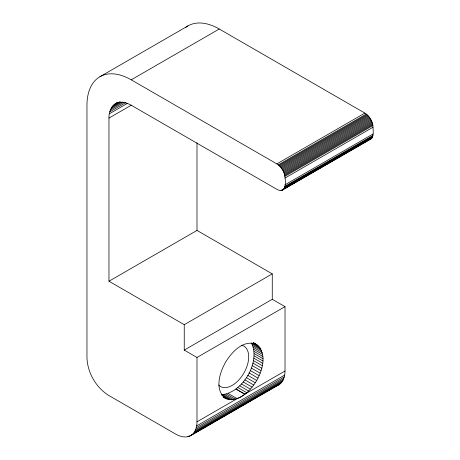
<?xml version="1.0" encoding="UTF-8"?>
<svg xmlns="http://www.w3.org/2000/svg" width="460" height="460" viewBox="0 0 460 460"><rect width="100%" height="100%" fill="white"/><g stroke="black" fill="none" stroke-linecap="round" stroke-linejoin="round"><path stroke-width="0.69" d="M221.766 394.697C242.581 392.702 260.757 362.457 251.551 343.103M223.094 397.003C246.52 411.683 279.41 355.741 253.627 342.763M184.247 324.697L184.247 350.106L272.268 299.287L272.268 273.878L184.247 324.697L108.968 281.238L108.968 118.088C108.709 111.653 111.636 104.713 117.967 102.246M190.756 435.603C195.477 432.831 196.995 426.943 196.989 421.82L196.989 357.466L285.016 306.647L285.016 371.001C285.016 376.125 283.498 382.013 278.777 384.778L190.756 435.603C186.001 438.299 180.142 436.672 175.703 434.108L108.652 395.399C95.979 387.406 87.549 372.801 86.963 357.834L86.963 105.38A62.589 36.139 60 0 1 131.221 79.827L219.248 29.009L364.866 113.085C369.196 115.776 372.094 120.531 372.91 125.522C372.818 129.611 375.147 139.322 368.42 139.679M115.489 103.678C120.462 100.855 126.586 102.563 131.221 105.236L277.018 189.411C285.091 194.034 286.149 183.592 285.016 178.049C284.792 172.414 281.618 166.911 276.845 163.904L131.221 79.827M99.929 76.728L187.95 25.909M114.178 104.575L118.157 102.275M112.993 105.673L119.813 101.735M111.952 106.962L120.629 101.948M111.055 108.433L122.21 101.988M110.314 110.072L123.947 102.2M109.727 111.872L125.844 102.568M109.307 113.821L127.282 103.442M108.968 118.088L131.284 105.202M276.845 163.904L364.866 113.085M278.265 164.864L366.286 114.045M278.961 165.445L366.982 114.626M279.64 166.089L367.661 115.264M280.301 166.779L368.322 115.96M280.928 167.526L368.954 116.708M281.531 168.314L369.553 117.495M282.095 169.142L370.116 118.323M282.624 169.999L370.645 119.18M283.101 170.884L371.122 120.066M283.538 171.787L371.559 120.968M283.918 172.701L371.939 121.883M284.245 173.621L372.272 122.803M284.521 174.541L372.542 123.723M284.734 175.45L372.755 124.631M284.889 176.341L372.91 125.522M285.016 178.049L373.037 127.23M108.968 281.238L196.989 230.42L272.268 273.878M285.016 184.799L373.037 133.981M284.889 186.329L372.916 135.51M284.74 187.03L372.761 136.212M284.533 187.674L372.554 136.856M284.263 188.267L372.284 137.448M281.014 190.486L282.256 189.767M283.941 188.795L371.962 137.977M281.606 190.394L371.588 138.437M282.158 190.221L371.162 138.834M196.989 421.82L237.09 398.671M285.016 371.001L244.915 394.151L236.112 389.068M196.667 425.902L284.688 375.084M196.265 427.76L284.286 376.941M195.707 429.485L283.728 378.666M195 431.054L283.021 380.236M194.137 432.463L282.164 381.645M187.916 436.712L189.152 435.999M193.142 433.694L281.163 382.875M189.388 436.258L280.031 383.922M277.409 385.44L278.777 384.778M256.565 344.459C243.501 339.077 231.501 352.245 225.44 362.428C219.656 372.767 214.251 389.741 225.44 398.36M272.268 299.287L285.016 306.647M253.385 342.763L257.859 345.345M253.161 343.039L259.026 346.426M251.844 342.959L260.061 347.702M252.143 344.074L260.946 349.157M252.879 345.702L261.683 350.779M253.454 347.478L262.257 352.561M253.874 349.404L262.671 354.487M254.121 351.457L262.924 356.54M254.207 353.625L263.011 358.702M254.121 355.885L262.924 360.968M253.874 358.231L262.671 363.308M253.454 360.634L262.257 365.717M252.879 363.078L261.683 368.161M252.143 365.55L260.946 370.633M251.258 368.029L260.061 373.112M250.228 370.495L259.026 375.578M249.055 372.928L257.859 378.011M247.762 375.314L256.565 380.391M246.347 377.625L255.145 382.709M244.823 379.856L253.627 384.94M243.202 381.978L252.005 387.061M184.247 350.106L196.989 357.466M241.5 383.985L250.303 389.068M239.729 385.859L248.526 390.942M237.895 387.584L246.698 392.667M236.02 389.143L244.823 394.226A31.119 17.969 -60 0 1 237.182 398.642L228.286 393.587M226.504 394.162L235.307 399.24M224.675 394.548L233.479 399.631M222.899 394.726L231.702 399.809M221.197 394.686L230 399.769M223.1 396.462L228.378 399.51M223.336 397.009L226.861 399.038M196.989 142.732L196.989 230.42M185.34 27.692A62.589 36.139 60 0 1 219.248 29.009M241.667 345.253A23.339 13.478 -60 0 1 243.869 373.066A23.339 13.478 -60 0 1 218.684 385.066"/></g></svg>
